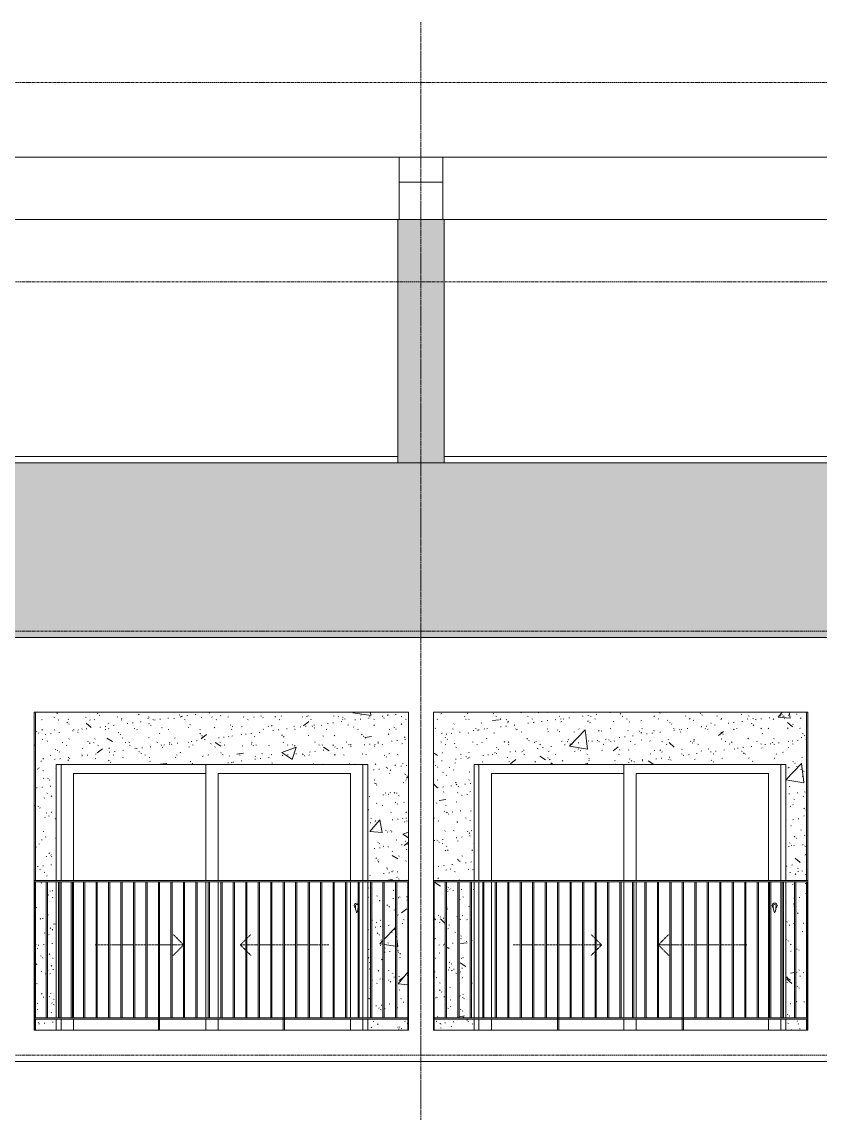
# Model space of a CAD drawing. Header units: millimetres. Extents: x -134153 to 99383, y -5233 to 35400.
# Drawn here: x -72352 to -65953, y 25535 to 34286 of the extents above; entities that cross this region are included whole.
import ezdxf

# ---------------------------------------------------------------- set-up
doc = ezdxf.new("R2010")
doc.units = ezdxf.units.MM
for name, pattern in [('Centre', [31.75, 6.35, -4.7625, 15.875, -4.7625]), ('Dash', [6, 3, -3]), ('Grid Line', [22.225, 12.7, -3.175, 3.175, -3.175])]:
    doc.linetypes.add(name, pattern=pattern)
for name, color, linetype, lineweight in [('0-1', 7, 'Continuous', 5), ('A-DOOR', 31, 'Continuous', 9), ('A-DOOR-FRAM', 31, 'Continuous', 9), ('A-DOOR-HDLN', 31, 'Dash', 9), ('A-FLOR-1', 7, 'Continuous', 9), ('A-FLOR-HRAL', 11, 'Continuous', 9), ('A-FLOR-LEVL-2', 51, 'Centre', 9), ('A-WALL', 113, 'Continuous', 9), ('A-WALL-PATT-1', 9, 'Continuous', 9), ('A-WALL-PATT-2', 111, 'Continuous', 5), ('I-WALL', 2, 'Continuous', 9), ('I-WALL-1', 7, 'Continuous', 9), ('S-BEAM-1', 7, 'Continuous', 9), ('S-COLS-1', 7, 'Continuous', 9), ('S-GRID-1', 1, 'Grid Line', 9)]:
    doc.layers.add(name, color=color, linetype=linetype, lineweight=lineweight)
pattern_1 = [(50, (-81864.4, 1200), (1165.978, -102.01), [121.92, -1341.12]), (355, (-81864.4, 1200), (-225.554, 1222.763), [97.536, -1072.896]), (100.451, (-81767.3, 1191.5), (940.433, 1120.746), [103.616, -1139.776]), (46.184, (-81864.4, 1525.1), (1734.906, -269.074), [182.88, -2011.68]), (96.636, (-81719.9, 1502.7), (1519.38, 1583.54), [155.42, -1709.665]), (351.184, (-81864.4, 1525.1), (1519.39, 1583.52), [146.3, -1609.34]), (21, (-81701.9, 1443.8), (970.332, -654.498), [121.92, -1341.12]), (326, (-81701.9, 1443.8), (395.533, 1178.804), [97.536, -1072.896]), (71.451, (-81621, 1389.3), (1365.87, 524.296), [103.616, -1139.776]), (37.5, (-81864.44, 1200), (19.767, 541.1527), [53.645, -1006.246, 53.645, -1035.507, -1076.96]), (37.5, (-81864.44, 1200), (19.767, 541.1527), [-2149.043, 53.645, -1023.315]), (7.5, (-81864.44, 1200), (427.646, 641.156), [53.645, -567.334, 53.645, -981.862, -410.464]), (7.5, (-81864.44, 1200), (427.646, 641.156), [-1656.486, 53.645, -356.82]), (327.5, (-82226.95, 1200), (867.782, -36.665), [53.645, -352.755, 53.645, -1214.323, -1682.496]), (327.5, (-82226.95, 1200), (867.782, -36.665), [-1674.368, 53.645, -1628.85]), (317.5, (-82389.5, 1200), (948.028, 162.73), [53.645, -474.675, 53.645, -788.416, -1194.816]), (317.5, (-82389.5, 1200), (948.028, 162.73), [-1370.38, 53.645, -1141.17])]
pattern_2 = [(37.5, (-81864.44, 1200), (-5.1206, 156.61216), [5.364, -118.181, 5.364, -132.812, -132.08]), (37.5, (-81864.44, 1200), (-5.1206, 156.61216), [-261.722, 5.364, -126.716]), (7.5, (-81864.44, 1200), (143.847, 229.3842), [5.364, -61.285, 5.364, -105.989, -42.672]), (7.5, (-81864.44, 1200), (143.847, 229.3842), [-178.003, 5.364, -37.308]), (327.5, (-81964.42, 1200), (253.1176, 0.4601), [5.364, -35.276, 5.364, -140.94, -191.008]), (327.5, (-81964.42, 1200), (253.1176, 0.4601), [-186.944, 5.364, -185.644]), (317.5, (-81964.42, 1200), (244.3381, 71.3376), [5.364, -14.956, 5.364, -90.546, -109.728]), (317.5, (-81964.42, 1200), (244.3381, 71.3376), [-116.23, 5.364, -104.364])]

# ---------------------------------------------------------------- blocks, each defined once
blk = doc.blocks.new('NCV_TKTC_KET CAU_rvt-1-TKCS_MẶT ĐỨNG HƯỚNG BẮC')
at = {"layer": 'A-FLOR-1'}
for p, q in [((-69327.6, 33200), (-68977.6, 33200)), ((-68977.6, 33000), (-69327.6, 33000))]:
    blk.add_line(p, q, dxfattribs=at)
at = {"layer": 'S-BEAM-1'}
for p, q in [((-77177.6, 33200), (-69327.6, 33200)), ((-69327.6, 32700), (-69327.6, 33200)), ((-68977.6, 33200), (-61127.6, 33200)), ((-68977.6, 33200), (-68977.6, 32700)), ((-77167.5, 32700), (-69337.6, 32700)), ((-68967.5, 32700), (-61137.6, 32700))]:
    blk.add_line(p, q, dxfattribs=at)
at = {"layer": 'S-COLS-1'}
blk.add_line((-68977.6, 33200), (-69327.6, 33200), dxfattribs=at)
blk = doc.blocks.new('NCV_TKTC_TANG 6 - 8_rvt-2-TKCS_MẶT ĐỨNG HƯỚNG BẮC')
at = {"layer": 'A-WALL-PATT-1'}
h = blk.add_hatch(dxfattribs=at)
h.set_pattern_fill('FP_2', color=256, style=0, pattern_type=2)
h.set_pattern_definition(pattern_1)
h.paths.add_polyline_path([(-72242.6, 26200), (-72243, 26290), (-72247.6, 26290), (-72247.6, 26200), (-72242.7, 26200)])
h.paths.add_polyline_path([(-72247.6, 26300), (-72242.6, 26300), (-72242.6, 27390), (-72247.6, 27390), (-72247.6, 26388.5)])
h.paths.add_polyline_path([(-72242.6, 27400), (-72242.6, 28750), (-72252.6, 28749.8), (-72252.6, 27400), (-72246.7, 27400)])
h = blk.add_hatch(dxfattribs=at)
h.set_pattern_fill('FP_3', color=256, style=0, pattern_type=2)
h.set_pattern_definition(pattern_2)
h.paths.add_polyline_path([(-72242.6, 26200), (-72243, 26290), (-72247.6, 26290), (-72247.6, 26200), (-72242.7, 26200)])
h.paths.add_polyline_path([(-72247.6, 26300), (-72242.6, 26300), (-72242.6, 27390), (-72247.6, 27390), (-72247.6, 26388.5)])
h.paths.add_polyline_path([(-72242.6, 27400), (-72242.6, 28750), (-72252.6, 28749.8), (-72252.6, 27400), (-72246.7, 27400)])
h = blk.add_hatch(dxfattribs=at)
h.set_pattern_fill('FP_2', color=256, style=0, pattern_type=2)
h.set_pattern_definition(pattern_1)
h.paths.add_polyline_path([(-69577.6, 26200), (-69257.6, 26200), (-69257.6, 26290), (-69577.6, 26290)])
h.paths.add_polyline_path([(-72242.6, 26200), (-72077.6, 26200), (-72077.6, 26290), (-72242.6, 26290)])
h.paths.add_polyline_path([(-72077.6, 26300), (-72077.6, 27390), (-72147.6, 27390), (-72147.6, 26300)])
h.paths.add_polyline_path([(-69577.6, 26300), (-69557.6, 26300), (-69557.6, 27390), (-69577.6, 27390), (-69577.6, 26388.5)])
h.paths.add_polyline_path([(-69257.6, 26300), (-69257.6, 27390), (-69347.6, 27390), (-69347.6, 26300), (-69288.2, 26300)])
h.paths.add_polyline_path([(-72157.6, 26300), (-72157.6, 27390), (-72242.6, 27390), (-72242.6, 26300), (-72224.5, 26300)])
h.paths.add_polyline_path([(-69483.6, 26300), (-69457.6, 26300), (-69457.6, 27390), (-69547.6, 27390), (-69547.6, 26300)])
h.paths.add_polyline_path([(-69357.6, 26300), (-69357.6, 27390), (-69447.6, 27389), (-69447.6, 26300)])
h.paths.add_polyline_path([(-72077.6, 27400), (-72077.6, 28330), (-69577.6, 28330), (-69577.6, 27400), (-69252.6, 27400), (-69252.6, 28750), (-72242.6, 28750), (-72242.6, 27400), (-72144.9, 27400)])
h = blk.add_hatch(dxfattribs=at)
h.set_pattern_fill('FP_3', color=256, style=0, pattern_type=2)
h.set_pattern_definition(pattern_2)
h.paths.add_polyline_path([(-69577.6, 26200), (-69257.6, 26200), (-69257.6, 26290), (-69577.6, 26290)])
h.paths.add_polyline_path([(-72242.6, 26200), (-72077.6, 26200), (-72077.6, 26290), (-72242.6, 26290)])
h.paths.add_polyline_path([(-72077.6, 26300), (-72077.6, 27390), (-72147.6, 27390), (-72147.6, 26300)])
h.paths.add_polyline_path([(-69577.6, 26300), (-69557.6, 26300), (-69557.6, 27390), (-69577.6, 27390), (-69577.6, 26388.5)])
h.paths.add_polyline_path([(-69257.6, 26300), (-69257.6, 27390), (-69347.6, 27390), (-69347.6, 26300), (-69288.2, 26300)])
h.paths.add_polyline_path([(-72157.6, 26300), (-72157.6, 27390), (-72242.6, 27390), (-72242.6, 26300), (-72224.5, 26300)])
h.paths.add_polyline_path([(-69483.6, 26300), (-69457.6, 26300), (-69457.6, 27390), (-69547.6, 27390), (-69547.6, 26300)])
h.paths.add_polyline_path([(-69357.6, 26300), (-69357.6, 27390), (-69447.6, 27389), (-69447.6, 26300)])
h.paths.add_polyline_path([(-72077.6, 27400), (-72077.6, 28330), (-69577.6, 28330), (-69577.6, 27400), (-69252.6, 27400), (-69252.6, 28750), (-72242.6, 28750), (-72242.6, 27400), (-72144.9, 27400)])
h = blk.add_hatch(dxfattribs=at)
h.set_pattern_fill('FP_2', color=256, style=0, pattern_type=2)
h.set_pattern_definition(pattern_1)
h.paths.add_polyline_path([(-66073.4, 26200), (-66062.6, 26200), (-66062.6, 26290), (-66227.6, 26290), (-66227.6, 26200)])
h.paths.add_polyline_path([(-69047.6, 26200), (-68727.6, 26200), (-68727.6, 26290), (-69047.6, 26290)])
h.paths.add_polyline_path([(-68847.6, 26300), (-68757.6, 26300), (-68757.6, 27390), (-68847.6, 27390), (-68847.6, 26388.5)])
h.paths.add_polyline_path([(-68857.6, 26300), (-68857.6, 27390), (-68947.6, 27390), (-68947.6, 26300)])
h.paths.add_polyline_path([(-68957.6, 26300), (-68957.6, 27390), (-69047.6, 27390), (-69047.6, 26300), (-69008, 26300)])
h.paths.add_polyline_path([(-66132.6, 26300), (-66062.6, 26300), (-66062.6, 27390), (-66147.6, 27390), (-66147.6, 26300)])
h.paths.add_polyline_path([(-66157.6, 26300), (-66157.6, 27390), (-66227.6, 27390), (-66227.6, 26300)])
h.paths.add_polyline_path([(-68727.6, 26300), (-68727.6, 27390), (-68747.6, 27390), (-68747.6, 26300)])
h.paths.add_polyline_path([(-68860.1, 27400), (-68727.6, 27400), (-68727.6, 28330), (-66227.6, 28330), (-66227.6, 27400), (-66062.6, 27400), (-66062.6, 28750), (-69052.6, 28750), (-69052.6, 27400)])
h = blk.add_hatch(dxfattribs=at)
h.set_pattern_fill('FP_3', color=256, style=0, pattern_type=2)
h.set_pattern_definition(pattern_2)
h.paths.add_polyline_path([(-66073.4, 26200), (-66062.6, 26200), (-66062.6, 26290), (-66227.6, 26290), (-66227.6, 26200)])
h.paths.add_polyline_path([(-69047.6, 26200), (-68727.6, 26200), (-68727.6, 26290), (-69047.6, 26290)])
h.paths.add_polyline_path([(-68847.6, 26300), (-68757.6, 26300), (-68757.6, 27390), (-68847.6, 27390), (-68847.6, 26388.5)])
h.paths.add_polyline_path([(-68857.6, 26300), (-68857.6, 27390), (-68947.6, 27390), (-68947.6, 26300)])
h.paths.add_polyline_path([(-68957.6, 26300), (-68957.6, 27390), (-69047.6, 27390), (-69047.6, 26300), (-69008, 26300)])
h.paths.add_polyline_path([(-66132.6, 26300), (-66062.6, 26300), (-66062.6, 27390), (-66147.6, 27390), (-66147.6, 26300)])
h.paths.add_polyline_path([(-66157.6, 26300), (-66157.6, 27390), (-66227.6, 27390), (-66227.6, 26300)])
h.paths.add_polyline_path([(-68727.6, 26300), (-68727.6, 27390), (-68747.6, 27390), (-68747.6, 26300)])
h.paths.add_polyline_path([(-68860.1, 27400), (-68727.6, 27400), (-68727.6, 28330), (-66227.6, 28330), (-66227.6, 27400), (-66062.6, 27400), (-66062.6, 28750), (-69052.6, 28750), (-69052.6, 27400)])
at = {"layer": 'I-WALL-1'}
for p, q in [((-72252.6, 27400), (-72252.6, 28750)), ((-72242.6, 28750), (-72242.6, 27400)), ((-66062.6, 27400), (-66062.6, 28750)), ((-72077.6, 27400), (-72077.6, 28330)), ((-72077.6, 28330), (-69577.6, 28330)), ((-69577.6, 28330), (-69577.6, 27400)), ((-68727.6, 27400), (-68727.6, 28330)), ((-68727.6, 28330), (-66227.6, 28330)), ((-66227.6, 28330), (-66227.6, 27400)), ((-72242.6, 27390), (-72242.6, 26300)), ((-72077.6, 26300), (-72077.6, 27390)), ((-69577.6, 27390), (-69577.6, 26300)), ((-68727.6, 26300), (-68727.6, 27390)), ((-66227.6, 27390), (-66227.6, 26300)), ((-66062.6, 26300), (-66062.6, 27390)), ((-72242.6, 26290), (-72242.6, 26200)), ((-72077.6, 26200), (-72077.6, 26290)), ((-69577.6, 26290), (-69577.6, 26200)), ((-68727.6, 26200), (-68727.6, 26290)), ((-66227.6, 26290), (-66227.6, 26200)), ((-66062.6, 26200), (-66062.6, 26290))]:
    blk.add_line(p, q, dxfattribs=at)
blk = doc.blocks.new('DEG_02-DEG_03 - DEG_02-2500x2400mm-CỬA ĐI 02 CÁNH TRƯỢT-625766-TKCS_MẶT ĐỨNG HƯỚNG BẮC')
at = {"layer": 'A-DOOR'}
for p, q in [((-93477.6, 10400), (-93477.6, 11330)), ((-92217.6, 11330), (-92217.6, 10400)), ((-94537.6, 11260), (-94537.6, 10400)), ((-94537.6, 11260), (-93477.6, 11260)), ((-93377.6, 11260), (-93377.6, 10400)), ((-93377.6, 11260), (-92317.6, 11260)), ((-92317.6, 10400), (-92317.6, 11260)), ((-94537.6, 10390), (-94537.6, 9300)), ((-93477.6, 9300), (-93477.6, 10390)), ((-93377.6, 10390), (-93377.6, 9300)), ((-92317.6, 9300), (-92317.6, 10390)), ((-92217.6, 10390), (-92217.6, 9300)), ((-94537.6, 9290), (-94537.6, 9200)), ((-93477.6, 9200), (-93477.6, 9290)), ((-93377.6, 9290), (-93377.6, 9200)), ((-92317.6, 9200), (-92317.6, 9290)), ((-92217.6, 9290), (-92217.6, 9200))]:
    blk.add_line(p, q, dxfattribs=at)
at = {"layer": 'A-DOOR', "flags": 128}
blk.add_lwpolyline([(-92266.1, 10208.7), (-92266.1, 10208.7), (-92266.1, 10208.7), (-92266.1, 10208.7), (-92266.1, 10208.7), (-92266.1, 10208.7), (-92266.1, 10208.7), (-92266.2, 10208.7), (-92266.2, 10208.7), (-92266.2, 10208.7), (-92266.2, 10208.7), (-92266.3, 10208.7), (-92266.3, 10208.7), (-92266.3, 10208.7), (-92266.4, 10208.7), (-92266.4, 10208.7), (-92266.4, 10208.7), (-92266.5, 10208.7), (-92266.5, 10208.7), (-92266.6, 10208.7), (-92266.6, 10208.7), (-92266.7, 10208.7), (-92266.7, 10208.7), (-92266.8, 10208.7), (-92266.8, 10208.7), (-92266.9, 10208.7), (-92266.9, 10208.7), (-92267, 10208.7), (-92267, 10208.7), (-92267.1, 10208.7), (-92267.1, 10208.7), (-92267.2, 10208.7), (-92267.3, 10208.7), (-92267.3, 10208.7), (-92267.4, 10208.7), (-92267.4, 10208.7), (-92267.5, 10208.7), (-92267.5, 10208.7), (-92267.6, 10208.7), (-92267.7, 10208.7), (-92267.7, 10208.7), (-92267.8, 10208.7), (-92267.8, 10208.7), (-92267.9, 10208.7), (-92268, 10208.7), (-92268, 10208.7), (-92268.1, 10208.7), (-92268.1, 10208.7), (-92268.2, 10208.7), (-92268.2, 10208.7), (-92268.3, 10208.7), (-92268.3, 10208.7), (-92268.4, 10208.7), (-92268.4, 10208.7), (-92268.5, 10208.7), (-92268.5, 10208.7), (-92268.6, 10208.7), (-92268.6, 10208.7), (-92268.7, 10208.7), (-92268.7, 10208.7), (-92268.7, 10208.7), (-92268.8, 10208.7), (-92268.8, 10208.7), (-92268.8, 10208.7), (-92268.9, 10208.7), (-92268.9, 10208.7), (-92268.9, 10208.7), (-92269, 10208.7), (-92269, 10208.7), (-92269, 10208.7), (-92269, 10208.7), (-92269, 10208.7), (-92269, 10208.7), (-92269, 10208.7), (-92269.1, 10208.7), (-92269.1, 10208.7)], dxfattribs=at)
at = {"layer": 'A-DOOR'}
for centre, radius, start, end in [((-92267.6, 10200), 20, 60, 180), ((-92267.6, 10200), 20, 180, 240), ((-92269.1, 10199.2), 9.45, 90, 180), ((-92113.8, 10199.2), 164.8, 180, 199.13397), ((-92266.1, 10199.2), 9.45, 30, 90), ((-92421.4, 10199.2), 164.8, 340.86603, 356.02944), ((-92267.2, 10146), 2.34, 199.13397, 261.03098), ((-92267.9, 10146), 2.34, 278.96902, 340.86603)]:
    blk.add_arc(centre, radius, start, end, dxfattribs=at)
at = {"layer": 'A-DOOR-FRAM'}
for p, q in [((-94637.6, 10400), (-94637.6, 11330)), ((-92217.6, 10400), (-92217.6, 11330)), ((-94637.6, 9300), (-94637.6, 10390)), ((-92217.6, 9300), (-92217.6, 10390)), ((-94637.6, 9200), (-94637.6, 9290)), ((-92217.6, 9200), (-92217.6, 9290))]:
    blk.add_line(p, q, dxfattribs=at)
at = {"layer": 'A-DOOR-HDLN'}
for p, q in [((-93657.6, 9887), (-93739.7, 9969.1)), ((-93200.3, 9884.2), (-93157.6, 9927)), ((-93147.6, 9937), (-93115.5, 9969.1)), ((-94364.8, 9884.2), (-94357.6, 9884.2)), ((-94347.6, 9884.2), (-94257.6, 9884.2)), ((-94247.6, 9884.2), (-94157.6, 9884.2)), ((-94147.6, 9884.2), (-94057.6, 9884.2)), ((-94047.6, 9884.2), (-93957.6, 9884.2)), ((-93947.6, 9884.2), (-93857.6, 9884.2)), ((-93847.6, 9884.2), (-93757.6, 9884.2)), ((-93747.6, 9884.2), (-93657.6, 9884.2)), ((-93657.6, 9881.5), (-93739.7, 9799.4)), ((-93200.3, 9884.2), (-93157.6, 9841.5)), ((-93157.6, 9884.2), (-93200.3, 9884.2)), ((-93057.6, 9884.2), (-93147.6, 9884.2)), ((-93147.6, 9831.5), (-93115.5, 9799.4)), ((-92957.6, 9884.2), (-93047.6, 9884.2)), ((-92857.6, 9884.2), (-92947.6, 9884.2)), ((-92757.6, 9884.2), (-92847.6, 9884.2)), ((-92657.6, 9884.2), (-92747.6, 9884.2)), ((-92557.6, 9884.2), (-92647.6, 9884.2)), ((-92490.3, 9884.2), (-92547.6, 9884.2))]:
    blk.add_line(p, q, dxfattribs=at)
blk = doc.blocks.new('DEG_02-DEG_03 - DEG_02-2500x2400mm-CỬA ĐI 02 CÁNH TRƯỢT-V25-TKCS_MẶT ĐỨNG HƯỚNG BẮC')
at = {"layer": 'A-DOOR'}
for p, q in [((-67527.6, 10400), (-67527.6, 11330)), ((-66267.6, 11330), (-66267.6, 10400)), ((-68587.6, 11260), (-68587.6, 10400)), ((-68587.6, 11260), (-67527.6, 11260)), ((-67427.6, 11260), (-67427.6, 10400)), ((-67427.6, 11260), (-66367.6, 11260)), ((-66367.6, 10400), (-66367.6, 11260)), ((-68587.6, 10390), (-68587.6, 9300)), ((-67527.6, 9300), (-67527.6, 10390)), ((-67427.6, 10390), (-67427.6, 9300)), ((-66367.6, 9300), (-66367.6, 10390)), ((-66267.6, 10390), (-66267.6, 9300)), ((-68587.6, 9290), (-68587.6, 9200)), ((-67527.6, 9200), (-67527.6, 9290)), ((-67427.6, 9290), (-67427.6, 9200)), ((-66367.6, 9200), (-66367.6, 9290)), ((-66267.6, 9290), (-66267.6, 9200))]:
    blk.add_line(p, q, dxfattribs=at)
at = {"layer": 'A-DOOR', "flags": 128}
blk.add_lwpolyline([(-66316.1, 10208.7), (-66316.1, 10208.7), (-66316.1, 10208.7), (-66316.1, 10208.7), (-66316.1, 10208.7), (-66316.1, 10208.7), (-66316.1, 10208.7), (-66316.2, 10208.7), (-66316.2, 10208.7), (-66316.2, 10208.7), (-66316.2, 10208.7), (-66316.3, 10208.7), (-66316.3, 10208.7), (-66316.3, 10208.7), (-66316.4, 10208.7), (-66316.4, 10208.7), (-66316.4, 10208.7), (-66316.5, 10208.7), (-66316.5, 10208.7), (-66316.6, 10208.7), (-66316.6, 10208.7), (-66316.7, 10208.7), (-66316.7, 10208.7), (-66316.8, 10208.7), (-66316.8, 10208.7), (-66316.9, 10208.7), (-66316.9, 10208.7), (-66317, 10208.7), (-66317, 10208.7), (-66317.1, 10208.7), (-66317.1, 10208.7), (-66317.2, 10208.7), (-66317.3, 10208.7), (-66317.3, 10208.7), (-66317.4, 10208.7), (-66317.4, 10208.7), (-66317.5, 10208.7), (-66317.5, 10208.7), (-66317.6, 10208.7), (-66317.7, 10208.7), (-66317.7, 10208.7), (-66317.8, 10208.7), (-66317.8, 10208.7), (-66317.9, 10208.7), (-66318, 10208.7), (-66318, 10208.7), (-66318.1, 10208.7), (-66318.1, 10208.7), (-66318.2, 10208.7), (-66318.2, 10208.7), (-66318.3, 10208.7), (-66318.3, 10208.7), (-66318.4, 10208.7), (-66318.4, 10208.7), (-66318.5, 10208.7), (-66318.5, 10208.7), (-66318.6, 10208.7), (-66318.6, 10208.7), (-66318.7, 10208.7), (-66318.7, 10208.7), (-66318.7, 10208.7), (-66318.8, 10208.7), (-66318.8, 10208.7), (-66318.8, 10208.7), (-66318.9, 10208.7), (-66318.9, 10208.7), (-66318.9, 10208.7), (-66319, 10208.7), (-66319, 10208.7), (-66319, 10208.7), (-66319, 10208.7), (-66319, 10208.7), (-66319, 10208.7), (-66319, 10208.7), (-66319.1, 10208.7), (-66319.1, 10208.7)], dxfattribs=at)
at = {"layer": 'A-DOOR'}
for centre, radius, start, end in [((-66317.6, 10200), 20, 0, 180), ((-66317.6, 10200), 20, 180, 240), ((-66319.1, 10199.2), 9.45, 90, 180), ((-66163.8, 10199.2), 164.8, 180, 199.13397), ((-66316.1, 10199.2), 9.45, 0, 90), ((-66471.4, 10199.2), 164.8, 340.86603, 0), ((-66317.6, 10200), 20, 300, 0), ((-66317.2, 10146), 2.34, 199.13397, 261.03098), ((-66317.9, 10146), 2.34, 278.96902, 340.86603)]:
    blk.add_arc(centre, radius, start, end, dxfattribs=at)
at = {"layer": 'A-DOOR-FRAM'}
for p, q in [((-68687.6, 10400), (-68687.6, 11330)), ((-66267.6, 10400), (-66267.6, 11330)), ((-68687.6, 9300), (-68687.6, 10390)), ((-66267.6, 9300), (-66267.6, 10390)), ((-68687.6, 9200), (-68687.6, 9290)), ((-66267.6, 9200), (-66267.6, 9290))]:
    blk.add_line(p, q, dxfattribs=at)
at = {"layer": 'A-DOOR-HDLN'}
for p, q in [((-67757.6, 9937), (-67789.7, 9969.1)), ((-67704.8, 9884.2), (-67747.6, 9927)), ((-67247.6, 9887), (-67165.5, 9969.1)), ((-68414.8, 9884.2), (-68357.6, 9884.2)), ((-68347.6, 9884.2), (-68257.6, 9884.2)), ((-68247.6, 9884.2), (-68157.6, 9884.2)), ((-68147.6, 9884.2), (-68057.6, 9884.2)), ((-68047.6, 9884.2), (-67957.6, 9884.2)), ((-67947.6, 9884.2), (-67857.6, 9884.2)), ((-67847.6, 9884.2), (-67757.6, 9884.2)), ((-67757.6, 9831.5), (-67789.7, 9799.4)), ((-67704.8, 9884.2), (-67747.6, 9841.5)), ((-67747.6, 9884.2), (-67704.8, 9884.2)), ((-67157.6, 9884.2), (-67247.6, 9884.2)), ((-67247.6, 9881.5), (-67165.5, 9799.4)), ((-67057.6, 9884.2), (-67147.6, 9884.2)), ((-66957.6, 9884.2), (-67047.6, 9884.2)), ((-66857.6, 9884.2), (-66947.6, 9884.2)), ((-66757.6, 9884.2), (-66847.6, 9884.2)), ((-66657.6, 9884.2), (-66747.6, 9884.2)), ((-66557.6, 9884.2), (-66647.6, 9884.2)), ((-66540.3, 9884.2), (-66547.6, 9884.2))]:
    blk.add_line(p, q, dxfattribs=at)
blk = doc.blocks.new('Railing - 10mm-1251313-TKCS_MẶT ĐỨNG HƯỚNG BẮC')
at = {"layer": 'A-FLOR-HRAL'}
for p, q in [((-60830.064287, 5900), (-60830.064287, 6990)), ((-60820.064287, 6990), (-60820.064287, 5900))]:
    blk.add_line(p, q, dxfattribs=at)
blk = doc.blocks.new('Railing - 50 x 10mm-1251315-TKCS_MẶT ĐỨNG HƯỚNG BẮC')
at = {"layer": 'A-FLOR-HRAL'}
for p, q in [((-59897.564287, 6990), (-59907.564287, 6990)), ((-59907.564287, 5800), (-59907.564287, 6990)), ((-59897.564287, 6990), (-59897.564287, 5800))]:
    blk.add_line(p, q, dxfattribs=at)
blk = doc.blocks.new('Railing - 50 x 10mm-V58-TKCS_MẶT ĐỨNG HƯỚNG BẮC')
at = {"layer": 'A-FLOR-HRAL'}
for q in [(-69052.635618, 6990), (-69047.564287, 5800)]:
    blk.add_line((-69047.564287, 6990), q, dxfattribs=at)
blk = doc.blocks.new('Railing - 50 x 10mm-V55-TKCS_MẶT ĐỨNG HƯỚNG BẮC')
at = {"layer": 'A-FLOR-HRAL'}
for p in [(-57852.564287, 6990), (-57857.564287, 5800)]:
    blk.add_line(p, (-57857.564287, 6990), dxfattribs=at)
blk = doc.blocks.new('Railing - Railing-3827943-TKCS_MẶT ĐỨNG HƯỚNG BẮC')
at = {"layer": 'A-FLOR-HRAL'}
for p, q in [((-69052.564287, 26290), (-69052.564287, 26300)), ((-69052.564287, 26300), (-66052.564287, 26300)), ((-69052.564287, 26290), (-66052.564287, 26290))]:
    blk.add_line(p, q, dxfattribs=at)
for name, p in [('Railing - 50 x 10mm-V58-TKCS_MẶT ĐỨNG HƯỚNG BẮC', (0, 20400)), ('Railing - 10mm-1251313-TKCS_MẶT ĐỨNG HƯỚNG BẮC', (-8127.5, 20400)), ('Railing - 10mm-1251313-TKCS_MẶT ĐỨNG HƯỚNG BẮC', (-8027.5, 20400)), ('Railing - 10mm-1251313-TKCS_MẶT ĐỨNG HƯỚNG BẮC', (-7927.5, 20400)), ('Railing - 10mm-1251313-TKCS_MẶT ĐỨNG HƯỚNG BẮC', (-7827.5, 20400)), ('Railing - 10mm-1251313-TKCS_MẶT ĐỨNG HƯỚNG BẮC', (-7727.5, 20400)), ('Railing - 10mm-1251313-TKCS_MẶT ĐỨNG HƯỚNG BẮC', (-7627.5, 20400)), ('Railing - 10mm-1251313-TKCS_MẶT ĐỨNG HƯỚNG BẮC', (-7527.5, 20400)), ('Railing - 10mm-1251313-TKCS_MẶT ĐỨNG HƯỚNG BẮC', (-7427.5, 20400)), ('Railing - 10mm-1251313-TKCS_MẶT ĐỨNG HƯỚNG BẮC', (-7327.5, 20400)), ('Railing - 50 x 10mm-1251315-TKCS_MẶT ĐỨNG HƯỚNG BẮC', (-8150, 20400)), ('Railing - 10mm-1251313-TKCS_MẶT ĐỨNG HƯỚNG BẮC', (-7127.5, 20400)), ('Railing - 10mm-1251313-TKCS_MẶT ĐỨNG HƯỚNG BẮC', (-7027.5, 20400)), ('Railing - 10mm-1251313-TKCS_MẶT ĐỨNG HƯỚNG BẮC', (-6927.5, 20400)), ('Railing - 10mm-1251313-TKCS_MẶT ĐỨNG HƯỚNG BẮC', (-6827.5, 20400)), ('Railing - 10mm-1251313-TKCS_MẶT ĐỨNG HƯỚNG BẮC', (-6727.5, 20400)), ('Railing - 10mm-1251313-TKCS_MẶT ĐỨNG HƯỚNG BẮC', (-6627.5, 20400)), ('Railing - 10mm-1251313-TKCS_MẶT ĐỨNG HƯỚNG BẮC', (-6527.5, 20400)), ('Railing - 10mm-1251313-TKCS_MẶT ĐỨNG HƯỚNG BẮC', (-6427.5, 20400)), ('Railing - 10mm-1251313-TKCS_MẶT ĐỨNG HƯỚNG BẮC', (-6327.5, 20400)), ('Railing - 50 x 10mm-1251315-TKCS_MẶT ĐỨNG HƯỚNG BẮC', (-7150, 20400)), ('Railing - 10mm-1251313-TKCS_MẶT ĐỨNG HƯỚNG BẮC', (-6127.5, 20400)), ('Railing - 10mm-1251313-TKCS_MẶT ĐỨNG HƯỚNG BẮC', (-6027.5, 20400)), ('Railing - 10mm-1251313-TKCS_MẶT ĐỨNG HƯỚNG BẮC', (-5927.5, 20400)), ('Railing - 10mm-1251313-TKCS_MẶT ĐỨNG HƯỚNG BẮC', (-5827.5, 20400)), ('Railing - 10mm-1251313-TKCS_MẶT ĐỨNG HƯỚNG BẮC', (-5727.5, 20400)), ('Railing - 10mm-1251313-TKCS_MẶT ĐỨNG HƯỚNG BẮC', (-5627.5, 20400)), ('Railing - 10mm-1251313-TKCS_MẶT ĐỨNG HƯỚNG BẮC', (-5527.5, 20400)), ('Railing - 10mm-1251313-TKCS_MẶT ĐỨNG HƯỚNG BẮC', (-5427.5, 20400)), ('Railing - 10mm-1251313-TKCS_MẶT ĐỨNG HƯỚNG BẮC', (-5327.5, 20400)), ('Railing - 50 x 10mm-V55-TKCS_MẶT ĐỨNG HƯỚNG BẮC', (-8200, 20400))]:
    blk.add_blockref(name, p)
blk = doc.blocks.new('Top Rail Type - Top Rail_Internal_-3827944-TKCS_MẶT ĐỨNG HƯỚNG BẮC')
at = {"layer": 'A-FLOR-HRAL'}
for p, q in [((-69052.564287, 27390), (-69052.564287, 27400)), ((-66052.564287, 27400), (-69052.564287, 27400)), ((-69052.564287, 27390), (-66052.564287, 27390))]:
    blk.add_line(p, q, dxfattribs=at)
blk = doc.blocks.new('Railing - Railing-3827945-TKCS_MẶT ĐỨNG HƯỚNG BẮC')
at = {"layer": 'A-FLOR-HRAL'}
for p, q in [((-72252.564287, 26290), (-72252.564287, 26300)), ((-72252.564287, 26300), (-69252.564287, 26300)), ((-72252.564287, 26290), (-69252.564287, 26290))]:
    blk.add_line(p, q, dxfattribs=at)
for name, p in [('Railing - 50 x 10mm-V58-TKCS_MẶT ĐỨNG HƯỚNG BẮC', (-3200, 20400)), ('Railing - 10mm-1251313-TKCS_MẶT ĐỨNG HƯỚNG BẮC', (-11327.5, 20400)), ('Railing - 10mm-1251313-TKCS_MẶT ĐỨNG HƯỚNG BẮC', (-11227.5, 20400)), ('Railing - 10mm-1251313-TKCS_MẶT ĐỨNG HƯỚNG BẮC', (-11127.5, 20400)), ('Railing - 10mm-1251313-TKCS_MẶT ĐỨNG HƯỚNG BẮC', (-11027.5, 20400)), ('Railing - 10mm-1251313-TKCS_MẶT ĐỨNG HƯỚNG BẮC', (-10927.5, 20400)), ('Railing - 10mm-1251313-TKCS_MẶT ĐỨNG HƯỚNG BẮC', (-10827.5, 20400)), ('Railing - 10mm-1251313-TKCS_MẶT ĐỨNG HƯỚNG BẮC', (-10727.5, 20400)), ('Railing - 10mm-1251313-TKCS_MẶT ĐỨNG HƯỚNG BẮC', (-10627.5, 20400)), ('Railing - 10mm-1251313-TKCS_MẶT ĐỨNG HƯỚNG BẮC', (-10527.5, 20400)), ('Railing - 50 x 10mm-1251315-TKCS_MẶT ĐỨNG HƯỚNG BẮC', (-11350, 20400)), ('Railing - 10mm-1251313-TKCS_MẶT ĐỨNG HƯỚNG BẮC', (-10327.5, 20400)), ('Railing - 10mm-1251313-TKCS_MẶT ĐỨNG HƯỚNG BẮC', (-10227.5, 20400)), ('Railing - 10mm-1251313-TKCS_MẶT ĐỨNG HƯỚNG BẮC', (-10127.5, 20400)), ('Railing - 10mm-1251313-TKCS_MẶT ĐỨNG HƯỚNG BẮC', (-10027.5, 20400)), ('Railing - 10mm-1251313-TKCS_MẶT ĐỨNG HƯỚNG BẮC', (-9927.5, 20400)), ('Railing - 10mm-1251313-TKCS_MẶT ĐỨNG HƯỚNG BẮC', (-9827.5, 20400)), ('Railing - 10mm-1251313-TKCS_MẶT ĐỨNG HƯỚNG BẮC', (-9727.5, 20400)), ('Railing - 10mm-1251313-TKCS_MẶT ĐỨNG HƯỚNG BẮC', (-9627.5, 20400)), ('Railing - 10mm-1251313-TKCS_MẶT ĐỨNG HƯỚNG BẮC', (-9527.5, 20400)), ('Railing - 50 x 10mm-1251315-TKCS_MẶT ĐỨNG HƯỚNG BẮC', (-10350, 20400)), ('Railing - 10mm-1251313-TKCS_MẶT ĐỨNG HƯỚNG BẮC', (-9327.5, 20400)), ('Railing - 10mm-1251313-TKCS_MẶT ĐỨNG HƯỚNG BẮC', (-9227.5, 20400)), ('Railing - 10mm-1251313-TKCS_MẶT ĐỨNG HƯỚNG BẮC', (-9127.5, 20400)), ('Railing - 10mm-1251313-TKCS_MẶT ĐỨNG HƯỚNG BẮC', (-9027.5, 20400)), ('Railing - 10mm-1251313-TKCS_MẶT ĐỨNG HƯỚNG BẮC', (-8927.5, 20400)), ('Railing - 10mm-1251313-TKCS_MẶT ĐỨNG HƯỚNG BẮC', (-8827.5, 20400)), ('Railing - 10mm-1251313-TKCS_MẶT ĐỨNG HƯỚNG BẮC', (-8727.5, 20400)), ('Railing - 10mm-1251313-TKCS_MẶT ĐỨNG HƯỚNG BẮC', (-8627.5, 20400)), ('Railing - 10mm-1251313-TKCS_MẶT ĐỨNG HƯỚNG BẮC', (-8527.5, 20400)), ('Railing - 50 x 10mm-V55-TKCS_MẶT ĐỨNG HƯỚNG BẮC', (-11400, 20400))]:
    blk.add_blockref(name, p)
blk = doc.blocks.new('Top Rail Type - Top Rail_Internal_-3827946-TKCS_MẶT ĐỨNG HƯỚNG BẮC')
at = {"layer": 'A-FLOR-HRAL'}
for p, q in [((-72252.564287, 27390), (-72252.564287, 27400)), ((-69252.564287, 27400), (-72252.564287, 27400)), ((-72252.564287, 27390), (-69252.564287, 27390))]:
    blk.add_line(p, q, dxfattribs=at)

msp = doc.modelspace()

# ---------------------------------------------------------------- hatches: boundary and pattern name
at = {"layer": 'A-WALL-PATT-2'}
for points in [[(-68967.5, 30750), (-68967.5, 32700), (-69337.6, 32700), (-69337.6, 30750)], [(-105942.6, 29350), (-77527.6, 29350), (-77527.6, 29400), (-77177.6, 29400), (-77177.6, 29350), (-54962.6, 29350), (-54962.6, 30750), (-105942.6, 30750), (-105942.6, 29485.2)]]:
    msp.add_hatch(color=256, dxfattribs=at).paths.add_polyline_path(points)

# ---------------------------------------------------------------- linework, layer by layer
at = {"layer": 'A-FLOR-LEVL-2'}
for p, q in [((-134152.6, 33800), (-25724.3, 33800)), ((-134152.6, 32200), (-25724.3, 32200)), ((-134152.6, 29400), (-25724.3, 29400)), ((-134152.6, 26000), (-25724.3, 26000))]:
    msp.add_line(p, q, dxfattribs=at)
at = {"layer": 'A-WALL'}
for p, q in [((-68967.5, 32700), (-69337.6, 32700)), ((-69337.6, 32700), (-69337.6, 30750)), ((-68967.5, 30750), (-68967.5, 32700)), ((-69337.6, 30800), (-73152.5, 30800)), ((-61137.6, 30800), (-68967.5, 30800)), ((-65852.6, 29350), (-72452.6, 29350)), ((-72252.6, 26200), (-72252.6, 28750)), ((-72252.6, 28750), (-69252.6, 28750)), ((-69252.6, 28750), (-69252.6, 26200)), ((-69052.6, 26200), (-69052.6, 28750)), ((-69052.6, 28750), (-66052.6, 28750)), ((-66052.6, 28750), (-66052.6, 26200)), ((-69252.6, 26200), (-72252.6, 26200)), ((-66052.6, 26200), (-69052.6, 26200)), ((-62257.6, 25950), (-76052.6, 25950))]:
    msp.add_line(p, q, dxfattribs=at)
at = {"layer": 'I-WALL'}
msp.add_line((-34062.6, 30750), (-105942.6, 30750), dxfattribs=at)
at = {"layer": 'S-GRID-1'}
for p, q in [((-69152.6, 30285.9), (-69152.6, 34285.9)), ((-69152.6, 207.3), (-69152.6, 30285.9))]:
    msp.add_line(p, q, dxfattribs=at)

# ---------------------------------------------------------------- block references
at = {"layer": '0-1'}
for name in ['NCV_TKTC_KET CAU_rvt-1-TKCS_MẶT ĐỨNG HƯỚNG BẮC', 'NCV_TKTC_TANG 6 - 8_rvt-2-TKCS_MẶT ĐỨNG HƯỚNG BẮC']:
    msp.add_blockref(name, (0, 0), dxfattribs=at)
at = {"layer": 'A-DOOR'}
for name, p in [('DEG_02-DEG_03 - DEG_02-2500x2400mm-CỬA ĐI 02 CÁNH TRƯỢT-625766-TKCS_MẶT ĐỨNG HƯỚNG BẮC', (22600, 17000)), ('DEG_02-DEG_03 - DEG_02-2500x2400mm-CỬA ĐI 02 CÁNH TRƯỢT-V25-TKCS_MẶT ĐỨNG HƯỚNG BẮC', (0, 17000))]:
    msp.add_blockref(name, p, dxfattribs=at)
at = {"layer": 'A-FLOR-HRAL'}
for name in ['Top Rail Type - Top Rail_Internal_-3827946-TKCS_MẶT ĐỨNG HƯỚNG BẮC', 'Railing - Railing-3827945-TKCS_MẶT ĐỨNG HƯỚNG BẮC', 'Top Rail Type - Top Rail_Internal_-3827944-TKCS_MẶT ĐỨNG HƯỚNG BẮC', 'Railing - Railing-3827943-TKCS_MẶT ĐỨNG HƯỚNG BẮC']:
    msp.add_blockref(name, (0, 0), dxfattribs=at)

doc.saveas('drawing.dxf')
